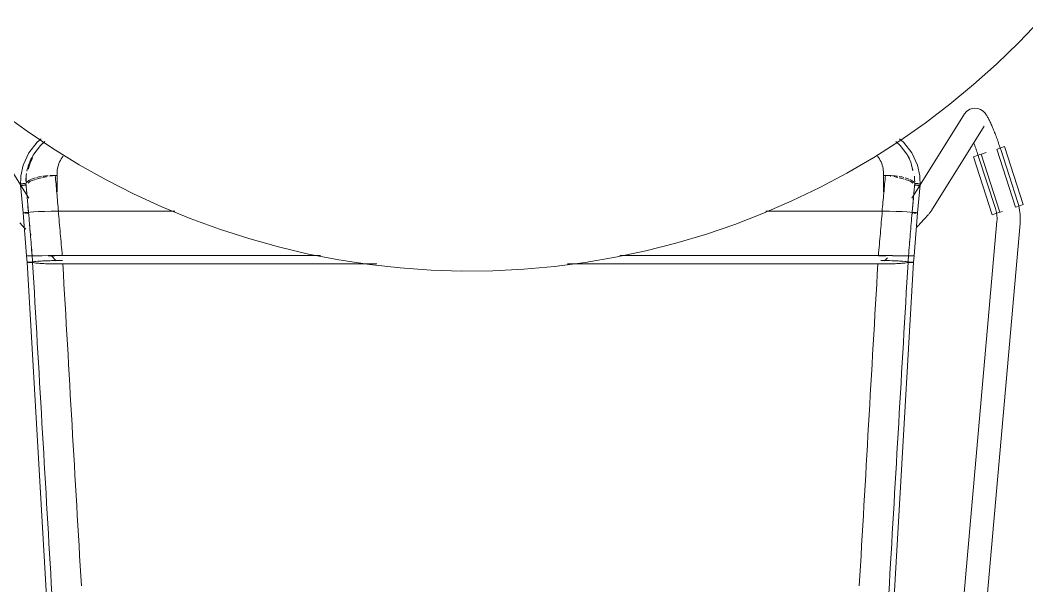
# Model space of a CAD drawing. Header units: millimetres. Extents: x 155927 to 326028, y -36033 to 97293.
# Drawn here: x 214920 to 215441, y 11742 to 12035 of the extents above; entities that cross this region are included whole.
import ezdxf

# ---------------------------------------------------------------- set-up
doc = ezdxf.new("R2010")
doc.units = ezdxf.units.MM
doc.header["$MEASUREMENT"] = 0
doc.layers.add('I-FURN', color=8, linetype='CONTINUOUS', lineweight=9)

msp = doc.modelspace()

# ---------------------------------------------------------------- linework, layer by layer
at = {"layer": 'I-FURN'}
for p, q in [((215437.2, 12023.39), (215448.24, 12034.97)), ((215425.7, 12012.26), (215437.2, 12023.39)), ((215413.77, 12001.61), (215425.7, 12012.26)), ((215401.42, 11991.43), (215413.77, 12001.61)), ((215388.68, 11981.76), (215401.42, 11991.43)), ((214920.42, 11949.76), (214897.39, 11986.53)), ((214910.95, 11986.92), (214923.87, 11977.48)), ((215409.17, 11986.53), (215386.14, 11949.76)), ((215410.07, 11987.65), (215409.17, 11986.53)), ((215410.07, 11987.65), (215411.8, 11988.88)), ((215411.8, 11988.88), (215414.03, 11989.46)), ((215414.03, 11989.46), (215416, 11989.29)), ((215416, 11989.29), (215417.38, 11988.77)), ((215417.38, 11988.77), (215418.29, 11988.2)), ((215418.29, 11988.2), (215418.92, 11987.68)), ((215418.92, 11987.68), (215419.39, 11987.22)), ((215419.39, 11987.22), (215419.76, 11986.79)), ((215419.76, 11986.79), (215420.07, 11986.39)), ((215420.07, 11986.39), (215420.35, 11986)), ((215375.56, 11972.6), (215388.68, 11981.76)), ((215420.35, 11986), (215420.6, 11985.61)), ((215420.6, 11985.61), (215420.84, 11985.22)), ((215420.84, 11985.22), (215421.08, 11984.82)), ((215421.08, 11984.82), (215421.31, 11984.41)), ((215421.31, 11984.41), (215421.54, 11983.98)), ((215421.54, 11983.98), (215421.77, 11983.54)), ((215421.77, 11983.54), (215422, 11983.09)), ((215422, 11983.09), (215422.23, 11982.61)), ((215422.23, 11982.61), (215422.46, 11982.12)), ((215422.46, 11982.12), (215422.7, 11981.61)), ((215422.7, 11981.61), (215422.93, 11981.08)), ((215422.93, 11981.08), (215423.17, 11980.54)), ((214923.87, 11977.48), (214937.16, 11968.57)), ((215392.04, 11936.57), (215419.34, 11980.16)), ((215423.17, 11980.54), (215423.42, 11979.98)), ((215423.42, 11979.98), (215423.66, 11979.4)), ((215423.66, 11979.4), (215423.91, 11978.8)), ((215423.91, 11978.8), (215424.16, 11978.19)), ((215424.16, 11978.19), (215424.41, 11977.57)), ((215424.41, 11977.57), (215424.66, 11976.93)), ((215424.66, 11976.93), (215424.91, 11976.27)), ((215424.91, 11976.27), (215425.17, 11975.61)), ((214929.01, 11971.86), (214924.68, 11966.33)), ((214931.07, 11973.5), (214929.01, 11971.86)), ((214933.09, 11972.15), (214930.75, 11970.19)), ((215362.08, 11963.98), (215375.56, 11972.6)), ((215373.47, 11972.15), (215375.81, 11970.19)), ((215375.49, 11973.5), (215377.55, 11971.86)), ((215377.55, 11971.86), (215381.88, 11966.33)), ((215413.98, 11971.27), (215414.21, 11970.65)), ((215414.21, 11970.65), (215414.45, 11970.01)), ((215425.17, 11975.61), (215425.42, 11974.93)), ((215425.42, 11974.93), (215425.68, 11974.24)), ((215425.68, 11974.24), (215425.93, 11973.54)), ((215425.93, 11973.54), (215426.19, 11972.84)), ((215426.19, 11972.84), (215426.44, 11972.12)), ((215426.44, 11972.12), (215426.69, 11971.4)), ((215426.69, 11971.4), (215426.94, 11970.67)), ((215426.94, 11970.67), (215427.19, 11969.94)), ((214924.68, 11966.33), (214921.77, 11960.01)), ((214927.25, 11965.62), (214925.34, 11961.93)), ((214930.75, 11970.19), (214927.25, 11965.62)), ((214937.16, 11968.57), (214950.79, 11960.2)), ((215375.81, 11970.19), (215379.31, 11965.62)), ((215379.31, 11965.62), (215381.22, 11961.93)), ((215381.88, 11966.33), (215384.79, 11960.01)), ((215414.45, 11970.01), (215414.68, 11969.37)), ((215414.68, 11969.37), (215414.92, 11968.71)), ((215414.92, 11968.71), (215415.15, 11968.04)), ((215415.15, 11968.04), (215415.39, 11967.37)), ((215415.39, 11967.37), (215415.62, 11966.69)), ((215415.62, 11966.69), (215415.85, 11966.01)), ((215415.65, 11964.98), (215417.62, 11965.61)), ((215415.85, 11966.01), (215416.08, 11965.32)), ((215427.43, 11935.64), (215417.74, 11965.65)), ((215420.32, 11966.48), (215417.84, 11965.68)), ((215425.81, 11968.26), (215435.5, 11938.25)), ((215425.93, 11968.29), (215427.9, 11968.93)), ((215427.19, 11969.94), (215427.44, 11969.2)), ((215427.44, 11969.2), (215427.68, 11968.46)), ((215427.68, 11968.46), (215427.83, 11968.01)), ((215436.54, 11941.19), (215427.83, 11968.01)), ((215427.9, 11968.93), (215429.86, 11969.56)), ((215429.86, 11969.56), (215439.54, 11939.55)), ((214950.79, 11960.2), (214964.75, 11952.37)), ((215348.27, 11955.9), (215362.08, 11963.98)), ((215413.7, 11964.35), (215415.65, 11964.98)), ((215413.7, 11964.35), (215423.39, 11934.34)), ((215416.08, 11965.32), (215416.31, 11964.63)), ((215416.31, 11964.63), (215416.42, 11964.3)), ((215416.42, 11964.3), (215425.13, 11937.49)), ((214921.77, 11960.01), (214920.56, 11954.37)), ((214939.41, 11955.93), (214939.41, 11946.18)), ((215334.15, 11948.39), (215348.27, 11955.9)), ((215367.15, 11946.18), (215367.15, 11955.93)), ((215384.79, 11960.01), (215386, 11954.37)), ((214921.77, 11935.31), (214920.35, 11949.8)), ((214920.56, 11954.37), (214920.47, 11948.91)), ((214938.42, 11954.69), (214939.47, 11954.69)), ((214964.75, 11952.37), (214979.01, 11945.12)), ((215367.09, 11954.69), (215368.14, 11954.69)), ((215384.79, 11935.31), (215386.21, 11949.8)), ((215386, 11954.37), (215386.09, 11948.91)), ((214924.69, 11942.95), (214920.65, 11949.39)), ((214979.01, 11945.12), (214993.54, 11938.44)), ((215319.74, 11941.44), (215334.15, 11948.39)), ((215385.91, 11949.39), (215381.87, 11942.95)), ((215305.06, 11935.07), (215319.74, 11941.44)), ((215436.56, 11941.15), (215436.54, 11941.19)), ((215436.89, 11940.05), (215436.56, 11941.15)), ((215437.17, 11938.95), (215436.89, 11940.05)), ((215439.54, 11939.55), (215437.59, 11938.92)), ((214921.84, 11935.33), (214921.77, 11935.31)), ((214921.77, 11935.31), (214921.84, 11935.28)), ((214921.78, 11935.31), (214921.84, 11935.33)), ((214923.6, 11913.11), (214921.78, 11935.31)), ((214921.84, 11935.28), (214921.78, 11935.31)), ((214922.03, 11935.36), (214921.84, 11935.33)), ((214921.84, 11935.28), (214922.02, 11935.26)), ((214922.03, 11935.26), (214921.84, 11935.28)), ((214922.02, 11935.26), (214922.32, 11935.24)), ((214922.33, 11935.38), (214922.03, 11935.36)), ((214922.03, 11935.36), (214922.33, 11935.38)), ((214922.32, 11935.24), (214922.03, 11935.26)), ((214922.71, 11935.4), (214922.33, 11935.38)), ((214922.33, 11935.38), (214922.71, 11935.4)), ((214922.7, 11935.22), (214923.15, 11935.21)), ((214923.15, 11935.21), (214922.7, 11935.22)), ((214923.16, 11935.41), (214922.71, 11935.4)), ((214922.71, 11935.4), (214923.17, 11935.41)), ((214923.15, 11935.21), (214923.64, 11935.2)), ((214923.64, 11935.2), (214923.15, 11935.21)), ((214923.65, 11935.41), (214923.16, 11935.41)), ((214923.17, 11935.41), (214923.66, 11935.41)), ((214923.64, 11935.2), (214924.14, 11935.21)), ((214924.14, 11935.21), (214923.64, 11935.2)), ((214924.15, 11935.41), (214923.65, 11935.41)), ((214923.66, 11935.41), (214924.16, 11935.41)), ((214924.14, 11935.21), (214924.61, 11935.21)), ((214924.61, 11935.21), (214924.14, 11935.21)), ((214924.62, 11935.4), (214924.15, 11935.41)), ((214924.16, 11935.41), (214924.63, 11935.4)), ((214925.51, 11935.59), (214924.62, 11935.4)), ((214924.63, 11935.4), (214925.51, 11935.59)), ((214925.51, 11935.59), (214927.23, 11935.77)), ((214927.25, 11935.77), (214925.51, 11935.59)), ((214927.25, 11935.77), (214929.69, 11935.92)), ((214929.73, 11935.92), (214927.25, 11935.77)), ((214929.72, 11935.92), (214932.76, 11936.04)), ((214932.83, 11936.04), (214929.73, 11935.92)), ((214932.82, 11936.04), (214936.27, 11936.11)), ((214936.26, 11936.11), (214932.83, 11936.04)), ((214940.12, 11936.14), (214936.36, 11936.11)), ((214936.36, 11936.11), (214940, 11936.14)), ((215000.24, 11936.14), (214940.12, 11936.14)), ((214940.12, 11936.14), (215000.24, 11936.14)), ((214993.54, 11938.44), (215008.34, 11932.34)), ((215290.14, 11929.3), (215305.06, 11935.07)), ((215366.44, 11936.14), (215306.32, 11936.14)), ((215306.32, 11936.14), (215366.44, 11936.14)), ((215370.2, 11936.11), (215366.44, 11936.14)), ((215366.56, 11936.14), (215370.2, 11936.11)), ((215373.73, 11936.04), (215370.2, 11936.11)), ((215370.29, 11936.11), (215373.74, 11936.04)), ((215376.83, 11935.92), (215373.73, 11936.04)), ((215373.8, 11936.04), (215376.84, 11935.92)), ((215379.31, 11935.77), (215376.83, 11935.92)), ((215376.87, 11935.92), (215379.31, 11935.77)), ((215381.05, 11935.59), (215379.31, 11935.77)), ((215379.33, 11935.77), (215381.05, 11935.59)), ((215381.05, 11935.59), (215381.93, 11935.4)), ((215381.94, 11935.4), (215381.05, 11935.59)), ((215381.93, 11935.4), (215382.4, 11935.41)), ((215382.41, 11935.41), (215381.94, 11935.4)), ((215381.95, 11935.21), (215382.42, 11935.21)), ((215382.42, 11935.21), (215381.95, 11935.21)), ((215382.4, 11935.41), (215382.9, 11935.41)), ((215382.91, 11935.41), (215382.41, 11935.41)), ((215382.9, 11935.41), (215383.39, 11935.41)), ((215383.4, 11935.41), (215382.91, 11935.41)), ((215382.92, 11935.2), (215383.41, 11935.21)), ((215383.41, 11935.21), (215382.92, 11935.2)), ((215382.96, 11913.11), (215384.78, 11935.31)), ((215383.39, 11935.41), (215383.85, 11935.4)), ((215383.85, 11935.4), (215383.4, 11935.41)), ((215383.41, 11935.21), (215383.86, 11935.22)), ((215383.86, 11935.22), (215383.41, 11935.21)), ((215384.23, 11935.38), (215383.85, 11935.4)), ((215383.85, 11935.4), (215384.23, 11935.38)), ((215383.86, 11935.22), (215384.24, 11935.24)), ((215384.24, 11935.24), (215383.86, 11935.22)), ((215384.53, 11935.36), (215384.23, 11935.38)), ((215384.23, 11935.38), (215384.53, 11935.36)), ((215384.24, 11935.24), (215384.54, 11935.26)), ((215384.53, 11935.26), (215384.24, 11935.24)), ((215384.72, 11935.33), (215384.53, 11935.36)), ((215384.72, 11935.28), (215384.53, 11935.26)), ((215384.54, 11935.26), (215384.72, 11935.28)), ((215384.72, 11935.33), (215384.78, 11935.31)), ((215384.79, 11935.31), (215384.72, 11935.33)), ((215384.72, 11935.28), (215384.79, 11935.31)), ((215384.78, 11935.31), (215384.72, 11935.28)), ((215390.28, 11934.33), (215390.03, 11934.05)), ((215390.51, 11934.6), (215390.28, 11934.33)), ((215390.72, 11934.85), (215390.51, 11934.6)), ((215390.92, 11935.09), (215390.72, 11934.85)), ((215391.11, 11935.32), (215390.92, 11935.09)), ((215391.29, 11935.54), (215391.11, 11935.32)), ((215391.47, 11935.76), (215391.29, 11935.54)), ((215391.64, 11935.99), (215391.47, 11935.76)), ((215391.82, 11936.25), (215391.64, 11935.99)), ((215392.04, 11936.57), (215391.82, 11936.25)), ((215425.34, 11934.97), (215423.39, 11934.34)), ((215425.13, 11937.49), (215425.32, 11936.85)), ((215425.32, 11936.85), (215425.49, 11936.21)), ((215427.31, 11935.61), (215425.34, 11934.97)), ((215425.49, 11936.21), (215425.63, 11935.56)), ((215425.63, 11935.56), (215425.74, 11934.91)), ((215425.74, 11934.91), (215425.83, 11934.26)), ((215425.83, 11934.26), (215425.9, 11933.6)), ((215428.69, 11936.05), (215427.53, 11935.68)), ((215437.59, 11938.92), (215435.62, 11938.29)), ((215437.41, 11937.83), (215437.17, 11938.95)), ((215437.61, 11936.7), (215437.41, 11937.83)), ((215437.76, 11935.57), (215437.61, 11936.7)), ((215437.87, 11934.43), (215437.76, 11935.57)), ((215437.93, 11933.29), (215437.87, 11934.43)), ((214920.13, 11930.06), (214920.53, 11929.63)), ((214920.53, 11929.63), (214920.95, 11929.18)), ((214920.95, 11929.18), (214921.37, 11928.73)), ((215008.34, 11932.34), (215023.36, 11926.84)), ((215275, 11924.13), (215290.14, 11929.3)), ((215385.61, 11929.18), (215385.19, 11928.73)), ((215386.03, 11929.63), (215385.61, 11929.18)), ((215386.43, 11930.06), (215386.03, 11929.63)), ((215386.82, 11930.49), (215386.43, 11930.06)), ((215387.2, 11930.9), (215386.82, 11930.49)), ((215387.57, 11931.3), (215387.2, 11930.9)), ((215387.93, 11931.69), (215387.57, 11931.3)), ((215388.27, 11932.07), (215387.93, 11931.69)), ((215388.6, 11932.44), (215388.27, 11932.07)), ((215425.88, 11930.92), (215388.58, 11506.42)), ((215388.91, 11932.79), (215388.6, 11932.44)), ((215389.22, 11933.12), (215388.91, 11932.79)), ((215389.5, 11933.45), (215389.22, 11933.12)), ((215389.78, 11933.75), (215389.5, 11933.45)), ((215390.03, 11934.05), (215389.78, 11933.75)), ((215398.88, 11486.55), (215437.83, 11929.87)), ((215425.92, 11931.61), (215425.88, 11930.95)), ((215425.88, 11930.95), (215425.88, 11930.92)), ((215425.9, 11933.6), (215425.93, 11932.94)), ((215425.94, 11932.27), (215425.92, 11931.61)), ((215425.93, 11932.94), (215425.94, 11932.27)), ((215437.83, 11929.87), (215437.91, 11931.01)), ((215437.91, 11931.01), (215437.94, 11932.15)), ((215437.94, 11932.15), (215437.93, 11933.29)), ((214921.37, 11928.73), (214921.8, 11928.27)), ((214921.8, 11928.27), (214922.24, 11927.8)), ((214922.24, 11927.8), (214922.69, 11927.32)), ((214922.69, 11927.32), (214923.15, 11926.84)), ((214925.5, 11924.35), (214925.99, 11923.84)), ((215023.36, 11926.84), (215038.59, 11921.95)), ((215259.67, 11919.56), (215275, 11924.13)), ((215384.76, 11928.27), (215384.32, 11927.8)), ((215385.19, 11928.73), (215384.76, 11928.27)), ((215038.59, 11921.95), (215054.01, 11917.67)), ((215244.16, 11915.62), (215259.67, 11919.56)), ((215054.01, 11917.67), (215069.58, 11914.01)), ((215069.58, 11914.01), (215085.29, 11910.98)), ((215228.51, 11912.3), (215244.16, 11915.62)), ((214923.6, 11913.11), (214923.87, 11909.75)), ((214923.67, 11913.1), (214923.6, 11913.11)), ((214923.6, 11913.11), (214923.67, 11913.11)), ((214923.67, 11913.11), (214923.6, 11913.11)), ((214923.6, 11913.11), (214923.67, 11913.1)), ((214923.67, 11913.11), (214923.86, 11913.11)), ((214923.85, 11913.11), (214923.67, 11913.11)), ((214923.86, 11913.1), (214923.67, 11913.1)), ((214923.67, 11913.1), (214923.86, 11913.1)), ((214924.15, 11913.11), (214923.85, 11913.11)), ((214923.86, 11913.11), (214924.15, 11913.11)), ((214924.15, 11913.1), (214923.86, 11913.1)), ((214923.86, 11913.1), (214924.15, 11913.1)), ((214923.94, 11909.78), (214923.88, 11909.75)), ((214943.16, 11577.84), (214923.88, 11909.75)), ((214923.88, 11909.75), (214923.94, 11909.72)), ((214924.13, 11909.8), (214923.94, 11909.78)), ((214923.94, 11909.72), (214924.13, 11909.69)), ((214924.43, 11909.82), (214924.13, 11909.8)), ((214924.13, 11909.69), (214924.42, 11909.67)), ((214924.15, 11913.11), (214924.53, 11913.11)), ((214924.53, 11913.11), (214924.15, 11913.11)), ((214924.54, 11913.1), (214924.15, 11913.1)), ((214924.15, 11913.1), (214924.53, 11913.1)), ((214924.42, 11909.67), (214924.8, 11909.65)), ((214924.81, 11909.84), (214924.43, 11909.82)), ((214924.53, 11913.11), (214924.98, 11913.11)), ((214924.98, 11913.11), (214924.53, 11913.11)), ((214924.53, 11913.1), (214924.99, 11913.1)), ((214924.99, 11913.1), (214924.54, 11913.1)), ((214924.8, 11909.65), (214925.25, 11909.64)), ((214925.26, 11909.85), (214924.81, 11909.84)), ((214924.98, 11913.11), (214925.47, 11913.11)), ((214925.47, 11913.11), (214924.98, 11913.11)), ((214925.48, 11913.1), (214924.99, 11913.1)), ((214924.99, 11913.1), (214925.48, 11913.1)), ((214925.25, 11909.64), (214925.74, 11909.64)), ((214925.75, 11909.86), (214925.26, 11909.85)), ((214925.47, 11913.11), (214925.97, 11913.11)), ((214925.97, 11913.11), (214925.47, 11913.11)), ((214925.98, 11913.1), (214925.48, 11913.1)), ((214925.48, 11913.1), (214925.97, 11913.1)), ((214925.74, 11909.64), (214926.24, 11909.64)), ((214926.25, 11909.86), (214925.75, 11909.86)), ((214925.97, 11913.11), (214926.44, 11913.11)), ((214926.44, 11913.11), (214925.97, 11913.11)), ((214925.97, 11913.1), (214926.44, 11913.1)), ((214926.45, 11913.1), (214925.98, 11913.1)), ((214926.24, 11909.64), (214926.71, 11909.65)), ((214926.72, 11909.85), (214926.25, 11909.86)), ((214926.44, 11913.11), (214927.33, 11913.13)), ((214927.32, 11913.13), (214926.44, 11913.11)), ((214926.71, 11909.65), (214927.6, 11909.44)), ((214927.62, 11910.06), (214926.72, 11909.85)), ((214929.07, 11913.14), (214927.32, 11913.13)), ((214927.33, 11913.13), (214929.07, 11913.14)), ((214929.1, 11913.07), (214927.34, 11913.08)), ((214927.34, 11913.08), (214929.09, 11913.07)), ((214927.6, 11909.44), (214929.35, 11909.24)), ((214929.37, 11910.25), (214927.62, 11910.06)), ((214931.58, 11913.15), (214929.07, 11913.14)), ((214929.08, 11913.14), (214931.57, 11913.15)), ((214929.09, 11913.07), (214931.59, 11913.06)), ((214931.59, 11913.06), (214929.1, 11913.07)), ((214929.35, 11909.24), (214931.85, 11909.08)), ((214931.87, 11910.41), (214929.37, 11910.25)), ((214931.58, 11913.15), (214934.71, 11913.16)), ((214934.71, 11913.16), (214931.58, 11913.15)), ((214931.85, 11909.08), (214934.98, 11908.96)), ((214934.99, 11910.54), (214931.87, 11910.41)), ((214934.71, 11913.16), (214938.28, 11913.17)), ((214938.28, 11913.17), (214934.71, 11913.16)), ((214934.71, 11913.05), (214938.27, 11913.04)), ((214938.27, 11913.04), (214934.72, 11913.05)), ((214934.98, 11908.96), (214938.54, 11908.88)), ((214938.54, 11910.61), (214934.99, 11910.54)), ((214936.27, 11913.17), (214938.84, 11910.49)), ((214938.28, 11913.17), (214942.06, 11913.17)), ((214942.06, 11913.17), (214938.28, 11913.17)), ((214942.22, 11910.64), (214938.54, 11910.61)), ((214938.54, 11908.88), (214942.33, 11908.85)), ((214942.06, 11913.17), (215075.7, 11913.17)), ((215075.7, 11913.17), (214942.06, 11913.17)), ((214942.33, 11908.85), (215104.93, 11908.85)), ((215104.93, 11908.85), (214942.33, 11908.85)), ((215085.29, 11910.98), (215101.11, 11908.57)), ((215101.11, 11908.57), (215117.01, 11906.81)), ((215196.87, 11907.54), (215212.74, 11909.6)), ((215203.66, 11908.85), (215364.23, 11908.85)), ((215364.23, 11908.85), (215203.66, 11908.85)), ((215212.74, 11909.6), (215228.51, 11912.3)), ((215230.76, 11913.17), (215364.5, 11913.17)), ((215364.5, 11913.17), (215230.76, 11913.17)), ((215363.4, 11577.84), (215382.68, 11909.75)), ((215364.23, 11908.85), (215368.02, 11908.88)), ((215364.5, 11913.17), (215368.28, 11913.17)), ((215368.28, 11913.17), (215364.5, 11913.17)), ((215368.29, 11913.04), (215364.51, 11913.04)), ((215364.51, 11913.04), (215368.29, 11913.04)), ((215368.02, 11910.61), (215365.77, 11910.64)), ((215367.72, 11910.49), (215369.19, 11912.02)), ((215371.57, 11910.54), (215368.02, 11910.61)), ((215368.02, 11908.88), (215371.58, 11908.96)), ((215368.28, 11913.17), (215371.85, 11913.16)), ((215371.85, 11913.16), (215368.28, 11913.17)), ((215374.69, 11910.41), (215371.57, 11910.54)), ((215371.58, 11908.96), (215374.71, 11909.08)), ((215374.97, 11913.06), (215371.84, 11913.05)), ((215371.85, 11913.16), (215374.98, 11913.15)), ((215374.98, 11913.15), (215371.85, 11913.16)), ((215371.85, 11913.05), (215374.97, 11913.06)), ((215377.19, 11910.25), (215374.69, 11910.41)), ((215374.71, 11909.08), (215377.21, 11909.24)), ((215377.46, 11913.07), (215374.97, 11913.06)), ((215374.97, 11913.06), (215377.47, 11913.07)), ((215377.49, 11913.14), (215374.98, 11913.15)), ((215374.99, 11913.15), (215377.48, 11913.14)), ((215378.94, 11910.06), (215377.19, 11910.25)), ((215377.21, 11909.24), (215378.96, 11909.44)), ((215379.22, 11913.08), (215377.46, 11913.07)), ((215377.47, 11913.07), (215379.22, 11913.08)), ((215377.49, 11913.14), (215379.23, 11913.13)), ((215379.24, 11913.13), (215377.49, 11913.14)), ((215379.84, 11909.85), (215378.94, 11910.06)), ((215378.96, 11909.44), (215379.85, 11909.65)), ((215379.23, 11913.13), (215380.12, 11913.11)), ((215380.12, 11913.11), (215379.24, 11913.13)), ((215380.31, 11909.86), (215379.84, 11909.85)), ((215379.85, 11909.65), (215380.32, 11909.64)), ((215380.58, 11913.1), (215380.11, 11913.1)), ((215380.12, 11913.11), (215380.59, 11913.11)), ((215380.59, 11913.11), (215380.12, 11913.11)), ((215380.12, 11913.1), (215380.59, 11913.1)), ((215380.81, 11909.86), (215380.31, 11909.86)), ((215380.32, 11909.64), (215380.82, 11909.64)), ((215381.08, 11913.1), (215380.58, 11913.1)), ((215380.59, 11913.11), (215381.09, 11913.11)), ((215381.09, 11913.11), (215380.59, 11913.11)), ((215380.59, 11913.1), (215381.08, 11913.1)), ((215381.3, 11909.85), (215380.81, 11909.86)), ((215380.82, 11909.64), (215381.31, 11909.64)), ((215381.57, 11913.1), (215381.08, 11913.1)), ((215381.08, 11913.1), (215381.57, 11913.1)), ((215381.09, 11913.11), (215381.58, 11913.11)), ((215381.58, 11913.11), (215381.09, 11913.11)), ((215381.75, 11909.84), (215381.3, 11909.85)), ((215381.31, 11909.64), (215381.76, 11909.65)), ((215382.02, 11913.1), (215381.57, 11913.1)), ((215381.57, 11913.1), (215382.03, 11913.1)), ((215381.58, 11913.11), (215382.03, 11913.11)), ((215382.03, 11913.11), (215381.58, 11913.11)), ((215382.13, 11909.82), (215381.75, 11909.84)), ((215381.76, 11909.65), (215382.14, 11909.67)), ((215382.41, 11913.1), (215382.02, 11913.1)), ((215382.03, 11913.11), (215382.41, 11913.11)), ((215382.41, 11913.11), (215382.03, 11913.11)), ((215382.03, 11913.1), (215382.41, 11913.1)), ((215382.43, 11909.8), (215382.13, 11909.82)), ((215382.14, 11909.67), (215382.43, 11909.69)), ((215382.41, 11913.11), (215382.7, 11913.11)), ((215382.71, 11913.11), (215382.41, 11913.11)), ((215382.62, 11909.78), (215382.43, 11909.8)), ((215382.43, 11909.69), (215382.62, 11909.72)), ((215382.68, 11909.75), (215382.62, 11909.78)), ((215382.62, 11909.72), (215382.68, 11909.75)), ((215382.96, 11913.11), (215382.69, 11909.75)), ((215382.89, 11913.11), (215382.96, 11913.11)), ((215382.96, 11913.11), (215382.89, 11913.1)), ((215382.89, 11913.1), (215382.96, 11913.11)), ((215382.96, 11913.11), (215382.89, 11913.11)), ((215117.01, 11906.81), (215132.97, 11905.67)), ((215132.97, 11905.67), (215148.96, 11905.18)), ((215148.96, 11905.18), (215164.96, 11905.33)), ((215164.96, 11905.33), (215180.94, 11906.11)), ((215180.94, 11906.11), (215196.87, 11907.54))]:
    msp.add_line(p, q, dxfattribs=at)
for points in [[(214931.68, 11971.02), (214932.12, 11971.43), (214932.57, 11971.82), (214933.03, 11972.2)], [(214923.22, 11951.89), (214923.23, 11953.15), (214923.33, 11954.41), (214923.51, 11955.65)], [(214939.47, 11954.69), (214939.42, 11955.2), (214939.4, 11955.7), (214939.41, 11956.21)], [(215367.14, 11956.21), (215367.15, 11955.7), (215367.14, 11955.2), (215367.09, 11954.69)], [(215382.4, 11957.6), (215382.2, 11958.33), (215381.97, 11959.04), (215381.7, 11959.75)], [(214923.19, 11950.36), (214923.33, 11950.75), (214923.9, 11951.5), (214925.04, 11952.2), (214925.74, 11952.52)], [(214924.62, 11935.4), (214924.38, 11937.93), (214923.9, 11942.96), (214923.43, 11947.91), (214923.19, 11950.36)], [(214923.42, 11953.87), (214923.31, 11952.98), (214923.29, 11952.08), (214923.29, 11951.18)], [(214925.77, 11951.67), (214925.13, 11951.35), (214924.74, 11951.04), (214924.41, 11950.71)], [(214928.2, 11952.63), (214927.38, 11952.36), (214926.57, 11952.08), (214926.02, 11951.78)], [(214926.19, 11952.72), (214926.78, 11952.97), (214927.44, 11953.2), (214928.17, 11953.41)], [(214931.24, 11953.48), (214930.31, 11953.26), (214929.37, 11953.03), (214928.52, 11952.78)], [(214928.84, 11953.59), (214929.58, 11953.78), (214930.39, 11953.94), (214931.22, 11954.09)], [(214933.9, 11954.01), (214933.21, 11953.89), (214932.56, 11953.76), (214931.9, 11953.62)], [(214932.07, 11954.22), (214932.92, 11954.35), (214933.79, 11954.46), (214934.71, 11954.52)], [(214937.01, 11954.45), (214936.53, 11954.4), (214936.06, 11954.34), (214935.6, 11954.27)], [(214935.64, 11954.59), (214936.55, 11954.65), (214937.47, 11954.68), (214938.42, 11954.69)], [(214940.12, 11936.14), (214939.81, 11939.27), (214939.22, 11945.52), (214938.68, 11951.66), (214938.42, 11954.69)], [(215366.44, 11936.14), (215366.75, 11939.27), (215367.34, 11945.52), (215367.88, 11951.66), (215368.14, 11954.69)], [(215370.98, 11954.27), (215370.88, 11954.29), (215370.79, 11954.3), (215370.7, 11954.31)], [(215374.66, 11953.62), (215374.02, 11953.76), (215373.36, 11953.9), (215372.68, 11954.02)], [(215377.92, 11952.77), (215377.12, 11953.02), (215376.24, 11953.25), (215375.32, 11953.47)], [(215375.34, 11954.09), (215376.18, 11953.94), (215376.99, 11953.78), (215377.73, 11953.59)], [(215380.54, 11951.78), (215379.91, 11952.08), (215379.17, 11952.35), (215378.35, 11952.62)], [(215378.39, 11953.41), (215379.12, 11953.2), (215379.76, 11952.97), (215380.36, 11952.72)], [(215382.36, 11950.71), (215381.95, 11951.03), (215381.43, 11951.36), (215380.79, 11951.67)], [(215380.83, 11952.52), (215381.52, 11952.2), (215382.66, 11951.5), (215383.23, 11950.75), (215383.37, 11950.36)], [(215381.94, 11935.4), (215382.18, 11937.93), (215382.66, 11942.96), (215383.13, 11947.91), (215383.37, 11950.36)], [(215383.2, 11954.35), (215383.28, 11953.54), (215383.29, 11952.71), (215383.29, 11951.88)], [(215383.33, 11951.18), (215383.32, 11951.84), (215383.29, 11952.49), (215383.22, 11953.13)], [(215386.03, 11949.05), (215385.99, 11949.1), (215385.86, 11949.19), (215385.57, 11949.32), (215385.18, 11949.44), (215384.72, 11949.53), (215384.23, 11949.6), (215383.73, 11949.63), (215383.42, 11949.63), (215383.27, 11949.62)], [(214924.59, 11935.4), (214924.4, 11937.36), (214924.2, 11939.32), (214924.01, 11941.26)], [(215381.95, 11935.21), (215382.19, 11937.59), (215382.42, 11939.95), (215382.66, 11942.3)], [(214924.63, 11935.4), (214924.93, 11931.69), (214925.53, 11924.27), (214926.14, 11916.83), (214926.44, 11913.11)], [(214941.03, 11924.66), (214940.69, 11928.49), (214940.35, 11932.32), (214940, 11936.14)], [(215366.56, 11936.14), (215366.21, 11932.32), (215365.87, 11928.49), (215365.53, 11924.66)], [(215381.93, 11935.4), (215381.63, 11931.69), (215381.03, 11924.27), (215380.42, 11916.83), (215380.12, 11913.11)], [(215381.95, 11935.21), (215381.65, 11931.57), (215381.34, 11927.92), (215381.04, 11924.26)], [(214942.06, 11913.17), (214941.72, 11917), (214941.38, 11920.83), (214941.03, 11924.66)], [(215365.53, 11924.66), (215365.18, 11920.83), (215364.84, 11917), (215364.5, 11913.17)], [(215380.74, 11920.65), (215380.71, 11920.24), (215380.67, 11919.83), (215380.64, 11919.42)], [(214926.71, 11909.65), (214926.66, 11910.23), (214926.57, 11911.38), (214926.48, 11912.54), (214926.44, 11913.11)], [(214926.72, 11909.85), (214926.67, 11910.39), (214926.58, 11911.47), (214926.49, 11912.56), (214926.45, 11913.1)], [(214926.71, 11909.65), (214929.93, 11854.24), (214936.37, 11743.48), (214942.81, 11632.89), (214946.03, 11577.65)], [(214951.92, 11742.36), (214948.72, 11797.82), (214945.52, 11853.33), (214942.33, 11908.85)], [(215364.23, 11908.85), (215361.04, 11853.33), (215357.84, 11797.8), (215354.65, 11742.36)], [(215379.85, 11909.65), (215376.63, 11854.24), (215370.19, 11743.48), (215363.75, 11632.89), (215360.53, 11577.65)], [(215379.84, 11909.85), (215379.89, 11910.39), (215379.98, 11911.47), (215380.07, 11912.56), (215380.11, 11913.1)], [(215379.84, 11909.85), (215380.44, 11909.86), (215381.95, 11909.86), (215382.69, 11909.79), (215382.69, 11909.75)], [(215379.85, 11909.65), (215379.9, 11910.23), (215379.99, 11911.38), (215380.08, 11912.54), (215380.12, 11913.11)]]:
    msp.add_open_spline(points, degree=3, dxfattribs=at)
for points, knots in [([(214923.77, 11956.93), (214924.21, 11959.05), (214925.22, 11962.13), (214926.85, 11964.89), (214927.44, 11965.76)], [0.1763318, 0.1763318, 0.1763318, 0.1763318, 0.3333333, 0.408557, 0.408557, 0.408557, 0.408557]), ([(215379.31, 11965.6), (215379.82, 11964.78), (215381.4, 11962.05), (215382, 11959.07), (215382.28, 11956.97)], [-0.4024189, -0.4024189, -0.4024189, -0.4024189, -0.3333333, -0.1789981, -0.1789981, -0.1789981, -0.1789981]), ([(214926.72, 11963.7), (214926.38, 11963.11), (214925.35, 11961.26), (214924.86, 11959.28), (214924.63, 11957.9)], [0.6175454, 0.6175454, 0.6175454, 0.6175454, 0.6666667, 0.7702374, 0.7702374, 0.7702374, 0.7702374]), ([(214939.47, 11954.69), (214939.25, 11957.08), (214939.88, 11960.68), (214941.81, 11963.68), (214942.58, 11964.58)], [0, 0, 0, 0, 0.3333333, 0.5, 0.5, 0.5, 0.5]), ([(215363.98, 11964.58), (215364.75, 11963.68), (215366.68, 11960.68), (215367.31, 11957.08), (215367.09, 11954.69)], [0.5, 0.5, 0.5, 0.5, 0.6666667, 1, 1, 1, 1]), ([(214920.4, 11949.95), (214920.42, 11949.97), (214920.46, 11950.02), (214920.57, 11950.09), (214920.76, 11950.19), (214921.08, 11950.3), (214921.48, 11950.37), (214921.83, 11950.4), (214922.21, 11950.42), (214922.65, 11950.42), (214923.01, 11950.38), (214923.19, 11950.36)], [0.5555556, 0.5555556, 0.5555556, 0.5555556, 0.5833333, 0.6180556, 0.6527778, 0.7222222, 0.7916667, 0.8263889, 0.8611111, 0.9305556, 1, 1, 1, 1]), ([(215368.14, 11954.69), (215369.42, 11954.68), (215371.57, 11954.58), (215373.64, 11954.35), (215374.49, 11954.22)], [0, 0, 0, 0, 0.1666667, 0.2911134, 0.2911134, 0.2911134, 0.2911134]), ([(215383.37, 11950.36), (215383.52, 11950.38), (215383.8, 11950.41), (215384.23, 11950.42), (215384.6, 11950.41), (215384.89, 11950.39), (215385.16, 11950.36), (215385.41, 11950.31), (215385.64, 11950.24), (215385.83, 11950.18), (215386.03, 11950.08), (215386.13, 11949.99), (215386.16, 11949.95)], [0, 0, 0, 0, 0.0555556, 0.1111111, 0.1666667, 0.1944444, 0.2222222, 0.2777778, 0.3055556, 0.3333333, 0.3888889, 0.4444444, 0.4444444, 0.4444444, 0.4444444]), ([(214923.29, 11949.62), (214923.07, 11949.63), (214922.58, 11949.63), (214921.83, 11949.54), (214921.16, 11949.39), (214920.73, 11949.21), (214920.57, 11949.1), (214920.53, 11949.05)], [-1, -1, -1, -1, -0.90625, -0.8125, -0.71875, -0.625, -0.5625, -0.5625, -0.5625, -0.5625]), ([(214925.12, 11929.1), (214925.25, 11927.46), (214925.69, 11922.21), (214926.13, 11916.96), (214926.42, 11913.35)], [0.2766114, 0.2766114, 0.2766114, 0.2766114, 0.5, 0.9886614, 0.9886614, 0.9886614, 0.9886614]), ([(214923.87, 11909.75), (214923.87, 11909.77), (214924.01, 11909.79), (214924.41, 11909.83), (214924.79, 11909.84), (214925.25, 11909.85), (214925.75, 11909.86), (214926.25, 11909.86), (214926.57, 11909.85), (214926.72, 11909.85)], [-0.5, -0.5, -0.5, -0.5, -0.375, -0.3125, -0.25, -0.1875, -0.125, -0.0625, 0, 0, 0, 0]), ([(214926.71, 11909.65), (214926.49, 11909.64), (214925.99, 11909.63), (214925.36, 11909.64), (214924.9, 11909.65), (214924.49, 11909.66), (214924.03, 11909.7), (214923.87, 11909.73), (214923.87, 11909.75)], [-1, -1, -1, -1, -0.90625, -0.8125, -0.765625, -0.71875, -0.625, -0.501507, -0.501507, -0.501507, -0.501507]), ([(214942.33, 11908.85), (214941.05, 11908.85), (214938.5, 11908.87), (214934.9, 11908.95), (214931.73, 11909.07), (214928.37, 11909.29), (214926.99, 11909.5), (214926.71, 11909.65)], [-1, -1, -1, -1, -0.833333, -0.666667, -0.5, -0.333333, 0, 0, 0, 0]), ([(214926.72, 11909.85), (214927.01, 11909.99), (214928.4, 11910.2), (214931.75, 11910.42), (214934.91, 11910.54), (214938.47, 11910.62), (214940.98, 11910.64), (214942.22, 11910.64)], [-1, -1, -1, -1, -0.6666667, -0.5, -0.3333333, -0.1666667, -0.003964, -0.003964, -0.003964, -0.003964]), ([(215379.85, 11909.65), (215379.57, 11909.5), (215378.19, 11909.29), (215374.83, 11909.07), (215371.66, 11908.95), (215368.06, 11908.87), (215365.51, 11908.85), (215364.23, 11908.85)], [-1, -1, -1, -1, -0.666667, -0.5, -0.333333, -0.166667, 0, 0, 0, 0]), ([(215365.77, 11910.64), (215367.8, 11910.62), (215371.02, 11910.57), (215374.81, 11910.42), (215378.16, 11910.2), (215379.55, 11909.99), (215379.84, 11909.85)], [-0.9335619, -0.9335619, -0.9335619, -0.9335619, -0.6666667, -0.5, -0.3333333, 0, 0, 0, 0]), ([(215382.69, 11909.75), (215382.69, 11909.73), (215382.55, 11909.7), (215382.16, 11909.67), (215381.77, 11909.65), (215381.32, 11909.64), (215380.82, 11909.64), (215380.32, 11909.64), (215380, 11909.64), (215379.85, 11909.65)], [-0.498493, -0.498493, -0.498493, -0.498493, -0.375, -0.3125, -0.25, -0.1875, -0.125, -0.0625, 0, 0, 0, 0])]:
    msp.add_open_spline(points, degree=3, knots=knots, dxfattribs=at)

doc.saveas('drawing.dxf')
